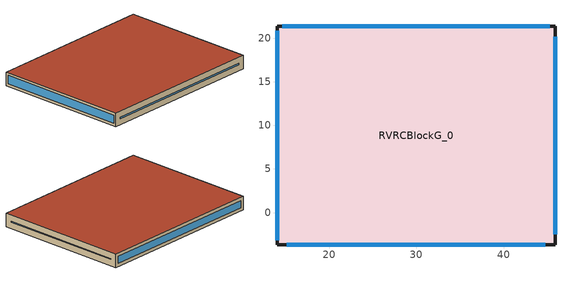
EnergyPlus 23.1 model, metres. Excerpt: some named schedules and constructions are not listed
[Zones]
RVRCBlockG_0
 floor outside (90.1-2019 Residential CZ 0 Exterior Floor (Mass)): 14.03,-3.66 14.03,21.34 45.9,21.34 45.9,-3.66 z7.8
 wall outside (90.1-2019 Residential CZ 1 Exterior Wall (Mass)): 14.03,-3.66 45.9,-3.66 45.9,21.34 14.03,21.34 14.03,-3.66 z7.8:10.3
 window (SinglePaneClr): 15.14,-3.66 44.78,-3.66 z8.92:9.18; 45.9,-2.48 45.9,20.16 z8.98:9.12; 45.3,21.34 14.63,21.34 z8.4:9.7; 14.03,20.87 14.03,-3.19 z8.27:9.83
 roof outside (90.1-2019 Residential CZ 1 Exterior Roof (Mass)): 14.03,-3.66 45.9,-3.66 45.9,21.34 14.03,21.34 z10.3
[EnergyManagementSystem:Sensor] Output:Variable Index Key=Environment
Name | Output:Variable
OutdoorTemp | Site Outdoor Air Drybulb Temperature
OutdoorRelHumid | Site Outdoor Air Relative Humidity
[ZoneHVAC:IdealLoadsAirSystem]
RVRCBlockG_0 Ideal Loads Air: Maximum Heating Supply Air Temperature {C}=35; Minimum Cooling Supply Air Temperature {C}=12; Maximum Heating Supply Air Humidity Ratio {kgWater/kgDryAir}=0.01; Minimum Cooling Supply Air Humidity Ratio {kgWater/kgDryAir}=0.008; Heating Limit=LimitFlowRateAndCapacity; MaximumHeatingAirFlowRate [m3/s]=Autosize; MaximumSensibleHeatingCapacity [W]=Autosize; Cooling Limit=LimitFlowRateAndCapacity; MaximumCoolingAirFlowRate [m3/s]=Autosize; MaximumTotalCoolingCapacity [W]=Autosize; HeatingAvailabilitySchedule=Off; CoolingAvailabilitySchedule=CoolAvail_RVRCBlockG_0; Dehumidification Control Type=Humidistat; Humidification Control Type=Humidistat; Design Specification Outdoor Air Object=RVRCBlockG_0MinFreshAir; Demand Controlled Ventilation Type=OccupancySchedule; Outdoor Air Economizer Type=NoEconomizer; Heat Recovery Type=None; SensibleHeatRecoveryEffectiveness=0.7; LatentHeatRecoveryEffectiveness=0.65
[Schedule:Constant]
Off: Value=0
[Schedule:Day:Hourly]
fe21ae2a-573a-4dea-8d4e-e40d009b6d21: Fraction, 1, 1, 1, 1, 1, 1, 1, 0.85, 0.39, 0.25, 0.25, 0.25, 0.25, 0.25, 0.25, 0.25, 0.3, 0.52, 0.87, 0.87, 0.87, 1, 1, 1
19f61bd9-0ec3-48e3-83f9-aeca46be8bf7: Fraction, 0.011316, 0.011316, 0.011316, 0.011316, 0.0339481, 0.0735542, 0.0792122, 0.0735542, 0.0339481, 0.0226321, 0.0226321, 0.0226321, 0.0226321, 0.0226321, 0.0226321, 0.0396061, 0.0792122, 0.11316, 0.152766, 0.181056, 0.181056, 0.124476, 0.0678962, 0.0282901
a5c0b2b1-e3e4-40e0-8530-c138ddb1abe4: Fraction, 0.45, 0.41, 0.39, 0.38, 0.38, 0.43, 0.54, 0.65, 0.66, 0.67, 0.69, 0.7, 0.69, 0.66, 0.65, 0.68, 0.8, 1, 1, 0.93, 0.89, 0.85, 0.71, 0.58
f180b141-7c6c-4707-9081-3a1d233b0f98: Temperature, 21.7, 21.7, 21.7, 21.7, 21.7, 21.7, 21.7, 21.7, 21.7, 21.7, 21.7, 21.7, 21.7, 21.7, 21.7, 21.7, 21.7, 21.7, 21.7, 21.7, 21.7, 21.7, 21.7, 21.7
4d6bd97a-794a-4f3c-a043-4d343950643d: Temperature, 24.4, 24.4, 24.4, 24.4, 24.4, 24.4, 24.4, 24.4, 24.4, 24.4, 24.4, 24.4, 24.4, 24.4, 24.4, 24.4, 24.4, 24.4, 24.4, 24.4, 24.4, 24.4, 24.4, 24.4
31e4a0b9-93cd-40d5-aa1f-a0663d63dd56: Fraction, 1, 1, 1, 1, 1, 1, 1, 1, 0, 0, 0, 0, 0, 1, 0, 0, 0, 0, 0, 0, 0, 0, 0, 0
229bf6ff-2af4-44fb-8e89-b148fb53fc66: Fraction, 1, 1, 1, 1, 1, 1, 1, 1, 0, 0, 0, 0, 0, 0, 0, 0, 0, 0, 0, 0, 0, 0, 0, 0
847aed4e-3177-4b85-9e35-34465ab6e30b: Fraction, 1, 1, 1, 1, 1, 1, 1, 1, 0, 0, 0, 1, 1, 1, 1, 1, 0, 0, 0, 0, 0, 0, 0, 1
ee5a6589-6eef-4bea-9345-98c5f1434d93: Fraction, 1, 1, 1, 1, 1, 1, 1, 1, 0, 0, 0, 0, 0, 0, 0, 0, 0, 0, 0, 0, 0, 0, 0, 1
3033ff6a-c5f9-4886-8a00-651cf36adb8c: Fraction, 1, 1, 1, 1, 1, 1, 1, 1, 0, 0, 0, 0, 1, 1, 1, 0, 0, 0, 0, 0, 0, 0, 0, 0
37d7c608-6314-4e92-8394-3550dbebbb53: Fraction, 1, 1, 1, 1, 1, 1, 1, 1, 0, 0, 0, 0, 0, 0, 0, 0, 0, 0, 0, 0, 0, 0, 1, 1
e3aa78cc-a4b1-455c-9a38-bcd39f576cdd: Fraction, 1, 1, 1, 1, 1, 1, 1, 0, 0, 0, 0, 0, 1, 1, 1, 1, 0, 0, 0, 0, 0, 0, 0, 1
84c390d9-784f-4db7-8019-107081c707b7: Fraction, 1, 1, 1, 1, 1, 1, 1, 1, 0, 0, 0, 0, 1, 1, 1, 1, 1, 0, 0, 0, 0, 0, 0, 0
2e4d1b75-f8c5-456a-a8ca-c99d841a6328: Fraction, 1, 1, 1, 1, 1, 1, 1, 1, 0, 0, 0, 0, 1, 1, 1, 1, 1, 0, 0, 0, 0, 0, 0, 1
9eb78781-adc2-4a4a-b234-ac143bcbf04e: Fraction, 1, 1, 1, 1, 1, 0, 0, 0, 0, 0, 1, 1, 1, 1, 0, 0, 0, 0, 0, 0, 0, 0, 1, 1
ff4a338e-0f59-47ef-b352-2ab4d71593aa: Fraction, 1, 1, 1, 1, 1, 0, 0, 0, 0, 0, 0, 0, 0, 0, 0, 1, 1, 1, 1, 1, 1, 1, 1, 1
f75f6e23-7ac7-40b8-9dd2-128e4a522ab3: Fraction, 1, 1, 1, 1, 1, 1, 1, 0, 0, 0, 0, 0, 0, 0, 0, 0, 0, 0, 0, 0, 0, 0, 1, 1
d0266273-f7c6-434e-82dc-43c9a9ed7059: Fraction, 1, 1, 1, 1, 1, 1, 1, 0, 0, 0, 0, 0, 0, 0, 0, 0, 0, 0, 0, 0, 0, 0, 0, 1
9570bcfc-cf69-4790-811d-3efa947f7b19: Fraction, 1, 1, 1, 1, 1, 1, 1, 1, 1, 1, 1, 0, 0, 0, 0, 0, 0, 0, 0, 0, 1, 1, 1, 1
a29e1ea6-7f56-4127-b520-616468f447e9: Fraction, 1, 1, 1, 1, 1, 1, 0, 0, 0, 0, 0, 0, 0, 0, 0, 0, 0, 0, 0, 0, 0, 1, 1, 1
33ccdf16-df9a-4379-9b67-c522561f98da: Fraction, 1, 1, 1, 1, 0, 0, 0, 0, 0, 0, 0, 0, 0, 0, 0, 0, 0, 0, 0, 0, 0, 1, 1, 1
98d4b944-b530-4fd0-861f-d2530ac0048f: Fraction, 1, 1, 1, 1, 1, 1, 1, 1, 1, 1, 1, 1, 1, 1, 0, 0, 0, 0, 0, 0, 1, 1, 1, 1
b07e32f6-c50f-454e-934f-5e37df4d30f6: Fraction, 1, 1, 1, 1, 1, 1, 0, 0, 0, 0, 0, 0, 0, 0, 0, 0, 0, 0, 0, 0, 0, 0, 1, 1
a2090fc4-a4ee-4e72-84ed-4f5dc25daf2a: Fraction, 0, 1, 1, 1, 1, 1, 1, 1, 0, 0, 0, 0, 0, 1, 0, 0, 0, 0, 1, 1, 1, 1, 1, 1
f6579840-24c0-4b2b-9ab7-d8b2deb4915b: Fraction, 1, 1, 1, 1, 1, 1, 0, 0, 0, 0, 0, 0, 1, 1, 0, 0, 1, 1, 1, 1, 1, 1, 1, 1
c9e620a8-a492-4286-883b-b4b430e40ee6: Fraction, 1, 1, 1, 1, 1, 1, 1, 1, 0, 0, 0, 0, 0, 0, 0, 0, 0, 0, 0, 0, 0, 1, 1, 1
e11783ee-df36-4d2e-ae8a-106f1ea8f6cb: Fraction, 1, 1, 1, 0, 0, 0, 0, 0, 0, 0, 0, 0, 0, 0, 0, 0, 0, 0, 0, 0, 0, 0, 0, 0
aa16ec37-5c8e-4f9c-85d7-29a1bff8de99: Fraction, 1, 1, 1, 1, 1, 1, 1, 1, 0, 0, 0, 0, 1, 1, 1, 1, 0, 0, 0, 0, 0, 0, 0, 0
d0a2a540-a465-4a2d-8e17-b05be35d378f: Fraction, 0, 0, 0, 0, 0, 0, 0, 0, 1, 1, 1, 1, 1, 1, 1, 1, 0, 0, 0, 0, 0, 0, 0, 0
7dc03a4b-2ad4-4f24-b8be-a74501384296: Fraction, 0, 0, 0, 1, 1, 1, 1, 1, 0, 0, 0, 0, 0, 0, 0, 0, 0, 0, 0, 0, 0, 0, 0, 0
701f8153-b45b-44bc-b579-df20b60b3590: Fraction, 0, 0, 0, 1, 1, 1, 1, 1, 0, 0, 0, 0, 0, 1, 1, 1, 0, 0, 0, 0, 0, 0, 0, 0
3c3d79c0-83af-42d2-a291-b7a369666324: Fraction, 0, 1, 1, 1, 1, 1, 1, 1, 0, 0, 0, 0, 0, 1, 1, 0, 0, 0, 0, 0, 0, 0, 0, 0
34351f85-6d44-4f41-8e76-2494e8b73486: Fraction, 0, 0, 0, 0, 1, 1, 1, 1, 0, 0, 0, 0, 0, 0, 0, 0, 0, 0, 0, 0, 0, 0, 0, 0
c3ef8228-111b-4505-88af-bc03c738e330: Fraction, 1, 1, 1, 1, 1, 1, 1, 1, 1, 0, 1, 1, 1, 1, 1, 1, 1, 0, 0, 1, 1, 1, 1, 1
9124d5c8-e1b9-4de1-b1a9-c63c38a48dbb: Fraction, 1, 1, 1, 1, 1, 1, 1, 1, 0, 0, 0, 1, 1, 1, 1, 1, 0, 1, 1, 1, 1, 1, 1, 1
f5be50d7-256c-4dd5-b1e3-deb3204ddab5: Fraction, 0, 1, 1, 1, 1, 1, 1, 1, 0, 0, 0, 0, 1, 1, 1, 0, 0, 0, 0, 0, 0, 0, 0, 0
abf21430-4133-4c09-b7a3-530bfb5c47c5: Fraction, 0, 0, 0, 0, 0, 0, 0, 0, 0, 0, 0, 0, 1, 0, 0, 0, 0, 0, 0, 0, 0, 0, 0, 0
980aac56-b346-4fe4-85f7-4d861d254ccd: Fraction, 0, 1, 1, 1, 1, 1, 1, 1, 0, 0, 0, 0, 0, 0, 0, 0, 0, 0, 0, 0, 0, 0, 0, 0
d1e994c7-7e00-4e03-9967-709ddfd0b437: Fraction, 0, 1, 0, 0, 1, 0, 0, 0, 0, 0, 0, 1, 1, 1, 1, 1, 1, 0, 0, 0, 0, 0, 0, 0
7315377c-27f7-46f5-a6e0-f6cd4a73a1f7: Fraction, 0, 0, 0, 0, 0, 0, 0, 0, 0, 0, 0, 0, 1, 0, 1, 0, 0, 0, 0, 0, 0, 0, 0, 0
cfb63e1c-de5c-4311-a05c-b054209013b9: Fraction, 0, 0, 0, 0, 0, 0, 0, 0, 0, 0, 0, 1, 0, 0, 1, 1, 0, 0, 0, 0, 0, 0, 0, 1
21f9b8b0-8803-4524-964f-0047ee5d0304: Fraction, 0, 0, 0, 1, 1, 1, 1, 1, 0, 0, 0, 1, 1, 1, 1, 0, 0, 0, 0, 0, 0, 1, 1, 0
7a3c7689-d0f9-4f5c-9b0a-3ab2d2de8497: Fraction, 0, 1, 1, 1, 1, 1, 1, 1, 0, 0, 0, 1, 1, 1, 1, 1, 0, 0, 1, 0, 0, 1, 1, 1
bac80daa-2036-4e02-9db5-74ebeca28496: Fraction, 1, 1, 1, 1, 1, 1, 1, 1, 0, 0, 0, 1, 1, 1, 1, 0, 0, 0, 0, 1, 0, 0, 1, 1
e3fa35d2-e7e1-451d-bcf9-ab54ee927951: Fraction, 1, 1, 1, 1, 1, 1, 1, 1, 1, 1, 0, 0, 0, 0, 0, 0, 0, 0, 0, 1, 1, 1, 1, 1
d726e712-da73-4f72-a874-3ba6e8ca6f22: Fraction, 1, 1, 1, 1, 1, 1, 1, 1, 0, 0, 0, 1, 1, 1, 1, 1, 1, 0, 1, 1, 1, 1, 1, 1
e720af55-d15c-4025-8aa5-a880ac805633: Fraction, 1, 1, 0, 0, 1, 1, 0, 0, 0, 0, 0, 1, 0, 0, 1, 1, 0, 0, 0, 0, 0, 0, 0, 0
5989bd33-a8a3-4bcc-89ac-f70f27e1fca4: Fraction, 0, 1, 1, 0, 1, 1, 0, 0, 0, 0, 0, 1, 1, 1, 1, 1, 1, 0, 0, 0, 0, 0, 0, 0
9c5c5848-1eaf-4b0d-b8f0-137d39e202b8: Fraction, 0, 0, 0, 0, 1, 1, 1, 1, 0, 0, 0, 1, 1, 1, 1, 1, 0, 0, 0, 0, 0, 0, 0, 0
8582ed61-201a-44df-aaea-18a9a0540294: Fraction, 1, 1, 1, 1, 1, 1, 1, 1, 0, 0, 0, 1, 1, 1, 1, 1, 0, 0, 0, 0, 0, 0, 0, 0
fdefdd47-af4b-409d-9fcb-51a682097240: Fraction, 0, 0, 1, 1, 1, 1, 1, 0, 0, 0, 0, 1, 1, 1, 1, 1, 1, 0, 0, 0, 0, 0, 0, 0
973a0785-4b5d-463c-a5d5-3cf673451e8b: Fraction, 0, 0, 0, 0, 0, 0, 0, 0, 0, 0, 0, 0, 0, 1, 0, 0, 0, 0, 0, 0, 0, 0, 0, 0
8e1dc575-6f67-4dc5-98d6-c042e061b52c: Fraction, 0, 0, 0, 0, 0, 0, 0, 0, 0, 0, 0, 1, 1, 1, 0, 0, 0, 0, 0, 0, 0, 0, 0, 0
47284780-dc51-4298-a220-273a1f9893d7: Fraction, 0, 0, 0, 0, 0, 0, 0, 0, 0, 0, 0, 0, 1, 1, 1, 1, 0, 0, 0, 0, 0, 0, 0, 0
83d9d9a6-b9cc-49c3-9a19-53a57d05a925: Fraction, 0, 0, 0, 1, 1, 1, 1, 1, 0, 0, 0, 1, 1, 1, 1, 1, 0, 0, 0, 0, 0, 0, 0, 0
efd921f5-a109-4ae8-a265-51d9021c7f7f: Fraction, 1, 1, 1, 0, 1, 1, 1, 1, 0, 0, 0, 1, 1, 1, 1, 1, 1, 0, 0, 0, 0, 0, 0, 1
177c5fd4-56dc-4ed4-9956-754c1b42801f: Fraction, 1, 1, 1, 1, 1, 1, 1, 1, 0, 0, 0, 1, 1, 1, 1, 1, 1, 0, 0, 0, 0, 0, 0, 1
8fbdb99a-edbf-4341-a722-0f1eb477b107: Fraction, 1, 1, 1, 1, 0, 0, 0, 1, 0, 0, 1, 1, 1, 1, 1, 1, 1, 0, 0, 0, 0, 0, 0, 0
03d6981c-018d-4e45-b260-0c4bbd199986: Fraction, 1, 1, 1, 1, 0, 0, 0, 0, 0, 0, 0, 1, 1, 1, 1, 1, 1, 0, 0, 0, 0, 0, 0, 0
9815a3fe-422a-445b-b8fb-d3b22a28d934: Fraction, 0, 0, 0, 0, 0, 0, 0, 0, 0, 0, 0, 1, 1, 1, 1, 1, 0, 0, 0, 0, 0, 1, 1, 1
c32c903b-5d46-41e1-a026-aca8bea669c1: Fraction, 1, 1, 1, 1, 1, 1, 1, 1, 1, 1, 0, 0, 0, 0, 1, 1, 0, 0, 0, 1, 1, 0, 1, 0
f650beb6-38b0-4327-b497-7aa04a3a239b: Fraction, 0, 1, 1, 1, 1, 1, 1, 1, 1, 1, 1, 1, 0, 1, 0, 1, 1, 1, 1, 1, 1, 1, 1, 1
b7d5f83c-6cae-4599-a932-f29a51d97402: Fraction, 1, 1, 1, 1, 1, 1, 1, 1, 0, 0, 0, 1, 0, 1, 1, 0, 0, 0, 0, 1, 0, 1, 1, 1
9994f216-e378-4f45-9324-9af418134a43: Fraction, 1, 1, 1, 1, 1, 1, 1, 1, 0, 0, 0, 1, 1, 1, 1, 1, 1, 1, 0, 0, 0, 0, 0, 0
d6122583-8ac2-4110-b13b-e924daa0061d: Fraction, 1, 0, 1, 1, 1, 0, 1, 1, 0, 0, 0, 1, 1, 1, 1, 1, 1, 0, 0, 0, 0, 0, 0, 0
39a852e7-cf7c-40ab-b9f6-14a939796cf6: Fraction, 0, 0, 0, 0, 0, 1, 1, 0, 0, 0, 0, 0, 1, 1, 1, 1, 0, 0, 0, 0, 1, 1, 1, 0
8521ec72-de2f-47ed-a389-a59e8fca0d41: Fraction, 0, 1, 0, 1, 1, 1, 1, 1, 0, 0, 0, 1, 1, 1, 1, 1, 1, 0, 0, 0, 0, 0, 0, 0
e62ae586-ece7-4260-80f1-83d6f8dc76ae: Fraction, 0, 1, 1, 1, 1, 1, 0, 1, 0, 0, 0, 1, 1, 1, 1, 1, 1, 1, 0, 0, 0, 0, 0, 0
0434273e-ed17-4278-9fca-6c531c131ddf: Fraction, 0, 0, 0, 1, 1, 1, 1, 1, 0, 0, 0, 1, 1, 1, 1, 1, 1, 1, 0, 0, 0, 0, 0, 0
04bc9174-a539-4672-b256-0996458d8b7f: Fraction, 0, 0, 0, 0, 1, 1, 1, 1, 0, 0, 0, 1, 1, 1, 1, 1, 1, 1, 0, 0, 0, 0, 0, 0
c6e63747-28d3-4c65-86b1-a6b0689d1931: Fraction, 0, 0, 1, 1, 1, 1, 1, 1, 0, 0, 0, 1, 1, 1, 1, 1, 0, 1, 1, 1, 0, 1, 1, 1
c7fd75d9-5d5b-45a9-b783-a3a5c4e1f0d9: Fraction, 0, 0, 0, 0, 1, 1, 1, 1, 0, 0, 1, 1, 1, 1, 1, 1, 1, 0, 0, 0, 0, 0, 0, 0
2b1a04e8-9e22-4213-a713-732a85516cda: Fraction, 0, 0, 0, 0, 0, 1, 0, 0, 0, 1, 1, 1, 1, 1, 1, 1, 1, 1, 0, 0, 0, 0, 0, 0
2fae981b-6ba5-47ec-8c65-6b98d2636c18: Fraction, 0, 0, 0, 1, 1, 1, 1, 0, 0, 0, 0, 1, 1, 1, 1, 1, 1, 1, 0, 0, 0, 0, 0, 0
d0188305-9c7b-4487-b468-ab429c6a839e: Fraction, 1, 1, 1, 0, 1, 0, 1, 1, 0, 0, 0, 0, 1, 1, 1, 1, 1, 0, 0, 0, 0, 0, 0, 0
659d7d83-ff7c-4111-80ee-918bc1102ece: Fraction, 0, 0, 1, 1, 1, 1, 1, 1, 0, 1, 1, 1, 1, 1, 0, 1, 0, 0, 0, 1, 0, 0, 1, 1
617f34d5-a679-4b5b-a792-58cb905d2ddc: Fraction, 1, 1, 1, 1, 1, 1, 0, 1, 0, 1, 1, 1, 1, 1, 1, 1, 1, 1, 0, 0, 0, 0, 0, 0
4316bc1f-5fc5-4f76-acd9-edf987f118e3: Fraction, 0, 1, 1, 1, 1, 1, 0, 1, 0, 0, 0, 1, 1, 1, 0, 0, 0, 0, 0, 0, 0, 0, 0, 1
e127b2c6-dfec-487e-8b33-deea8e3d1468: Fraction, 1, 1, 1, 1, 1, 1, 1, 1, 0, 1, 1, 1, 1, 1, 1, 0, 1, 0, 0, 1, 1, 1, 1, 1
e7df030f-8024-4b2a-8281-7e797fc81727: Fraction, 1, 1, 1, 1, 1, 1, 1, 0, 0, 0, 0, 0, 1, 1, 1, 1, 0, 0, 0, 0, 0, 0, 1, 0
42548147-476d-4c9f-af87-e9f4e7a7e2e0: Fraction, 0, 0, 1, 1, 1, 1, 1, 1, 0, 1, 1, 1, 1, 1, 1, 1, 1, 1, 1, 0, 0, 0, 0, 0
f337853e-94f3-4dbb-bd80-5d63a9867626: Fraction, 1, 1, 1, 1, 1, 1, 1, 1, 0, 0, 1, 1, 1, 0, 0, 0, 0, 0, 0, 1, 0, 1, 1, 1
f22071d8-fbbe-4b97-b0c0-561fa5605477: Fraction, 1, 1, 1, 1, 1, 1, 1, 1, 0, 0, 0, 1, 1, 1, 1, 1, 0, 0, 0, 0, 0, 1, 1, 1
a9561fcb-466e-4a95-bd26-9e83b8694cc7: Fraction, 1, 1, 1, 1, 1, 1, 1, 1, 0, 1, 1, 0, 1, 1, 1, 0, 0, 0, 0, 1, 1, 1, 1, 1
113cee40-89ae-4f44-b194-ed45ced9e0ca: Fraction, 1, 1, 1, 1, 1, 1, 1, 1, 0, 0, 1, 1, 1, 1, 1, 1, 1, 1, 0, 0, 0, 0, 0, 0
bd7bbc00-e830-44fb-a61f-4426840d6caa: Fraction, 0, 1, 1, 0, 1, 1, 1, 1, 0, 1, 1, 1, 1, 1, 1, 1, 0, 1, 1, 1, 1, 1, 1, 1
f0c0c5c9-c174-45d2-a635-73e3419ebd3f: Fraction, 1, 1, 0, 1, 1, 1, 1, 1, 0, 0, 1, 1, 1, 0, 0, 0, 1, 1, 0, 1, 1, 1, 1, 1
be3bb7d3-e873-4055-b193-237b07838963: Fraction, 1, 1, 1, 1, 1, 1, 1, 1, 0, 0, 1, 1, 1, 1, 1, 0, 1, 1, 1, 1, 1, 1, 1, 1
1fe65128-483e-4232-9e91-8f7faad2d9c3: Fraction, 1, 1, 1, 1, 1, 1, 1, 1, 1, 0, 1, 1, 1, 1, 1, 0, 1, 0, 0, 1, 1, 1, 1, 1
0455f35c-8e39-42ba-82ae-cfd8bba753b5: Fraction, 1, 1, 1, 1, 1, 1, 1, 1, 1, 1, 1, 1, 1, 1, 0, 0, 0, 0, 0, 0, 0, 1, 1, 1
715ce80f-7248-4b90-afc9-52a9afb859d6: Fraction, 1, 1, 1, 1, 0, 0, 0, 0, 0, 0, 1, 1, 1, 1, 1, 1, 1, 0, 0, 0, 0, 0, 0, 0
0de1b850-04ad-467d-a524-de70b42556f7: Fraction, 0, 1, 1, 1, 1, 1, 1, 1, 0, 0, 0, 1, 1, 1, 1, 1, 1, 1, 0, 0, 0, 0, 0, 0
af48c449-5eb8-4027-a257-8d774d83d67d: Fraction, 0, 1, 0, 0, 1, 0, 1, 0, 0, 0, 1, 1, 1, 1, 1, 1, 1, 0, 0, 0, 0, 0, 0, 0
4ff9eacf-efec-4b2e-9771-2dd1483044e5: Fraction, 0, 1, 1, 1, 1, 1, 1, 1, 0, 1, 1, 1, 1, 1, 1, 1, 1, 1, 0, 0, 0, 0, 0, 0
e6023dd9-f562-4cad-ad5e-f9e0643ddd4b: Fraction, 0, 0, 0, 0, 1, 0, 0, 0, 0, 1, 1, 1, 1, 1, 1, 1, 1, 1, 1, 0, 0, 0, 0, 0
a55ed9b0-fcc4-4fa8-a820-54720cefc92e: Fraction, 0, 0, 0, 0, 1, 1, 0, 1, 0, 0, 1, 1, 0, 1, 1, 1, 1, 1, 1, 1, 1, 1, 1, 1
4ae259f9-2726-4a81-865e-3ab0bd7d59c1: Fraction, 1, 1, 1, 1, 1, 1, 1, 1, 0, 0, 0, 1, 1, 1, 1, 1, 1, 0, 0, 0, 0, 0, 0, 0
0ffea995-803b-4b2d-a457-90fe6c65827a: Fraction, 0, 1, 1, 1, 1, 1, 1, 1, 0, 0, 1, 1, 1, 0, 0, 0, 0, 0, 0, 0, 0, 0, 0, 1
254cacd7-cf00-4311-b67b-4b3774e5d47e: Fraction, 1, 1, 1, 1, 1, 1, 1, 1, 0, 0, 1, 1, 1, 1, 1, 1, 1, 0, 1, 0, 0, 0, 0, 0
4c67dac0-4cec-41fd-8e70-a2c654d15d65: Fraction, 0, 0, 0, 0, 1, 1, 0, 0, 0, 0, 1, 1, 0, 0, 0, 1, 1, 0, 0, 1, 1, 1, 1, 1
a88be102-b189-404d-9e60-c39b5efe6245: Fraction, 1, 1, 1, 1, 1, 1, 1, 1, 0, 0, 0, 1, 1, 1, 1, 0, 0, 1, 1, 1, 1, 1, 1, 1
cd7ee05d-106a-42cb-b5c5-d27b7ea3dd29: Fraction, 1, 1, 1, 1, 1, 1, 1, 1, 0, 0, 0, 1, 1, 1, 1, 0, 1, 1, 0, 0, 0, 0, 0, 0
6ca02229-0238-44f7-8650-bb469e116448: Fraction, 0, 0, 0, 0, 1, 0, 0, 0, 0, 1, 0, 1, 1, 1, 0, 1, 1, 1, 1, 1, 1, 1, 1, 1
59b6af22-97cf-4746-900f-4d1d925a32d3: Fraction, 1, 1, 1, 1, 1, 1, 1, 1, 1, 0, 0, 1, 1, 1, 1, 1, 0, 0, 0, 0, 0, 0, 0, 0
d6ce9b7b-e0e2-4e36-93de-b2e9f2024db0: Fraction, 1, 1, 1, 1, 1, 1, 1, 1, 0, 1, 1, 1, 1, 1, 1, 0, 0, 0, 0, 0, 0, 0, 0, 0
b27493fd-e537-457e-92e3-9a659179eecb: Fraction, 1, 1, 1, 0, 1, 1, 0, 1, 0, 0, 0, 1, 1, 1, 0, 0, 0, 0, 0, 0, 0, 0, 0, 0
c2d2c4ec-654c-42cb-acf2-efe485a79b62: Fraction, 0, 0, 0, 0, 0, 0, 0, 0, 1, 1, 1, 1, 1, 1, 1, 1, 1, 1, 1, 0, 0, 0, 0, 0
c303951d-03bc-447f-8914-75fcc7d24066: Fraction, 0, 0, 0, 0, 1, 0, 1, 1, 1, 1, 1, 1, 1, 1, 1, 1, 1, 1, 0, 0, 0, 0, 0, 0
9e87a99b-3712-4290-a825-77191f1461c9: Fraction, 0, 0, 0, 0, 0, 1, 1, 1, 1, 1, 1, 1, 1, 1, 1, 1, 1, 1, 1, 0, 0, 0, 0, 0
e796e1a4-6996-413b-ad73-1844002cc547: Fraction, 0, 0, 0, 0, 1, 0, 1, 0, 0, 1, 1, 1, 1, 1, 1, 1, 1, 1, 1, 0, 0, 0, 0, 0
4eee65e8-ee6e-4144-b4b0-e1a323bda498: Fraction, 0, 0, 0, 0, 1, 1, 1, 1, 0, 1, 1, 1, 1, 1, 1, 1, 1, 1, 1, 0, 0, 0, 0, 0
9eec46c0-d1c6-4f16-ad66-9edae3d19ef6: Fraction, 0, 0, 0, 0, 0, 0, 0, 0, 1, 1, 1, 1, 1, 1, 0, 0, 0, 0, 0, 1, 0, 0, 0, 0
be1a8629-cca3-4cf2-920d-484de3bdab33: Fraction, 0, 1, 0, 0, 1, 0, 1, 1, 0, 1, 1, 1, 1, 0, 1, 0, 0, 0, 0, 0, 0, 0, 0, 1
ff5d6dfd-b005-4f5c-bd88-2b5041a359b6: Fraction, 1, 0, 1, 1, 1, 1, 1, 0, 0, 1, 1, 1, 0, 0, 1, 1, 1, 0, 0, 0, 0, 0, 0, 0
59aa21ac-1e46-44f7-820b-7ba29c09a49c: Fraction, 1, 1, 0, 1, 1, 1, 1, 1, 0, 1, 1, 1, 1, 1, 1, 0, 0, 0, 0, 0, 0, 0, 0, 0
174c29fb-6c20-430e-88a0-cd0e1c1a8da6: Fraction, 0, 1, 1, 1, 1, 1, 1, 1, 0, 1, 1, 1, 0, 1, 1, 1, 0, 1, 0, 1, 1, 0, 1, 0
3eb98c89-ece1-428a-8e7b-040fa74b4712: Fraction, 1, 1, 1, 1, 1, 1, 1, 1, 0, 0, 0, 0, 1, 0, 0, 0, 0, 0, 0, 0, 0, 0, 1, 0
12b5693c-049b-4e94-927a-f7e0a2097074: Fraction, 1, 1, 0, 1, 1, 1, 1, 1, 0, 1, 1, 1, 1, 1, 1, 1, 1, 1, 0, 0, 0, 0, 0, 0
a21be2b1-f312-436d-9581-7cce5fd8d3f3: Fraction, 0, 0, 0, 0, 0, 0, 0, 0, 0, 1, 1, 0, 0, 1, 1, 0, 0, 0, 0, 0, 0, 1, 1, 1
13e6d158-0135-4f2b-b513-de4d43de3e29: Fraction, 1, 1, 1, 1, 1, 1, 0, 0, 0, 0, 1, 1, 1, 1, 1, 1, 1, 1, 0, 0, 0, 0, 0, 0
beb8731f-c9b0-496d-afa5-c1c8993e3b99: Fraction, 0, 0, 0, 0, 0, 0, 0, 0, 0, 0, 1, 1, 1, 1, 1, 1, 1, 1, 0, 0, 0, 0, 0, 0
c9050a87-054c-44bf-8755-8695d9401648: Fraction, 0, 0, 0, 1, 1, 1, 0, 0, 0, 0, 0, 0, 1, 1, 0, 0, 1, 1, 0, 0, 0, 1, 1, 1
e693eaf3-fa1e-4eda-a475-8a6749349a5a: Fraction, 1, 1, 1, 1, 1, 1, 1, 1, 0, 1, 1, 1, 0, 0, 0, 0, 0, 0, 0, 0, 0, 0, 0, 1
306f1c6a-c738-486c-852e-2b05be642158: Fraction, 1, 1, 1, 1, 1, 1, 1, 1, 1, 0, 0, 0, 1, 1, 1, 1, 0, 0, 0, 0, 0, 0, 1, 1
286bec6a-8bc4-4d04-96c1-7ad4742296d0: Fraction, 1, 1, 1, 1, 1, 1, 1, 1, 0, 0, 1, 1, 1, 1, 1, 1, 1, 0, 0, 0, 0, 0, 0, 0
5e50e775-fab3-4524-a8ad-af8aac20534e: Fraction, 1, 1, 1, 1, 1, 1, 1, 1, 0, 0, 1, 1, 1, 1, 0, 0, 1, 1, 1, 1, 1, 1, 1, 1
158084c8-95c7-47d0-a5b9-3a1f476b2bdf: Fraction, 1, 1, 1, 1, 1, 1, 1, 1, 0, 0, 1, 1, 1, 1, 0, 0, 0, 1, 1, 1, 1, 1, 1, 1
4c19daeb-cfd7-45f3-8643-eb8f5d7e9a7b: Fraction, 0, 0, 0, 0, 1, 1, 1, 1, 0, 0, 0, 0, 0, 0, 0, 0, 0, 0, 0, 0, 0, 0, 1, 1
de68a733-8098-404a-88ae-1da06ceee187: Fraction, 1, 1, 1, 1, 1, 1, 1, 1, 1, 1, 1, 1, 1, 1, 1, 1, 1, 1, 1, 0, 0, 0, 0, 0
5bebadb4-67ce-4c06-a982-59297ab52100: Fraction, 0, 0, 0, 0, 0, 0, 0, 0, 0, 0, 1, 1, 1, 1, 1, 0, 0, 0, 0, 0, 0, 1, 1, 1
904f74ea-0500-4ceb-ac43-b8e2e38194e3: Fraction, 1, 1, 1, 1, 1, 1, 1, 1, 1, 0, 0, 0, 1, 1, 1, 1, 1, 0, 0, 0, 0, 0, 0, 0
018d686d-8bfc-42d0-96d5-b980d706e626: Fraction, 0, 1, 0, 0, 0, 1, 1, 1, 0, 0, 1, 1, 1, 0, 0, 0, 0, 0, 0, 0, 0, 0, 0, 0
b113c2ed-29c7-407a-bb27-a9f7fa8d005a: Fraction, 1, 1, 1, 1, 1, 1, 1, 1, 1, 0, 0, 0, 0, 0, 0, 0, 1, 1, 0, 0, 0, 0, 0, 0
7ee1d7c5-fbd9-46b7-8252-379f33d2612e: Fraction, 0, 0, 0, 1, 1, 0, 0, 0, 0, 1, 1, 1, 0, 0, 0, 0, 0, 0, 0, 0, 0, 0, 0, 0
532da28b-4b90-4980-9769-0cd62ea335c3: Fraction, 0, 0, 0, 0, 0, 0, 0, 0, 0, 1, 1, 1, 0, 0, 0, 0, 0, 0, 0, 0, 1, 1, 1, 1
175cd8a8-95d4-4879-bcb6-02db76d8cab6: Fraction, 1, 1, 1, 1, 1, 1, 1, 1, 0, 0, 1, 1, 1, 1, 1, 1, 1, 1, 1, 0, 0, 0, 0, 0
598d1214-2ac9-4108-afdb-ef12b9093895: Fraction, 0, 1, 1, 1, 1, 1, 0, 0, 0, 1, 1, 1, 1, 1, 1, 1, 1, 0, 0, 0, 0, 0, 0, 0
a54c999b-cc73-4d90-8fbd-a4ba4827bd78: Fraction, 0, 1, 1, 1, 1, 1, 1, 1, 1, 0, 0, 1, 1, 1, 1, 1, 0, 0, 0, 0, 0, 0, 0, 0
59f3ab5d-4432-4c83-8766-509a96f0f03d: Fraction, 0, 0, 0, 0, 0, 0, 0, 0, 0, 0, 0, 0, 1, 1, 1, 1, 0, 0, 0, 0, 0, 0, 0, 1
22a59533-5128-4998-a2d3-d265b73bbc28: Fraction, 0, 0, 0, 0, 0, 0, 0, 0, 0, 0, 0, 0, 1, 1, 1, 1, 1, 1, 0, 0, 0, 0, 0, 0
546efb3c-9d82-4ef8-8cb5-a45dc2738887: Fraction, 0, 0, 1, 1, 1, 1, 1, 1, 0, 0, 0, 0, 0, 0, 0, 0, 0, 0, 0, 0, 0, 0, 0, 0
c3f9967f-ca48-4ebf-a81c-5139b3ad0d3a: Fraction, 0, 0, 0, 0, 0, 0, 0, 0, 0, 0, 0, 0, 0, 0, 0, 0, 0, 0, 0, 0, 0, 0, 1, 1
732decb2-1478-458b-aa2b-fae81ec8dea1: Fraction, 0, 0, 0, 1, 1, 1, 1, 1, 1, 0, 0, 0, 0, 0, 0, 0, 1, 0, 0, 0, 0, 0, 0, 0
0e7868f9-118a-40b4-ae96-c376b4c6ec36: Fraction, 0, 0, 0, 1, 1, 1, 1, 1, 0, 0, 1, 1, 1, 1, 1, 1, 1, 0, 0, 0, 0, 0, 0, 0
94d588fb-cbc1-4a30-8929-8f768e6797c9: Fraction, 0, 1, 1, 1, 1, 1, 1, 0, 0, 0, 1, 1, 1, 1, 1, 1, 1, 1, 0, 0, 0, 0, 0, 0
0af2f525-71fa-40fa-93ac-69c86715be82: Fraction, 0, 0, 0, 0, 0, 0, 0, 0, 0, 1, 1, 1, 1, 1, 1, 1, 0, 0, 0, 0, 0, 0, 0, 0
95928363-1f7d-4ab6-ac00-6dcd5167152c: Fraction, 0, 1, 1, 1, 1, 1, 1, 1, 1, 1, 1, 0, 1, 1, 1, 1, 1, 1, 0, 0, 0, 0, 0, 0
c5b7b37f-666b-4ffc-8412-c2008bc3b868: Fraction, 0, 1, 0, 1, 0, 0, 0, 1, 0, 0, 1, 1, 1, 1, 1, 1, 1, 1, 1, 0, 1, 1, 0, 0
aed14c1f-173b-4ce7-af43-946880bc7b6d: Fraction, 0, 0, 0, 0, 0, 0, 0, 0, 0, 0, 1, 1, 1, 1, 1, 1, 1, 1, 1, 1, 0, 0, 0, 0
91a7bd07-94b9-416f-8974-4d09a31aa41e: Fraction, 0, 0, 0, 0, 0, 0, 0, 0, 1, 1, 1, 1, 1, 1, 1, 1, 1, 0, 0, 0, 0, 0, 0, 0
f560a72c-b8d4-4fa8-8c06-e5ac9738c6d6: Fraction, 0, 0, 0, 0, 0, 0, 0, 0, 0, 0, 1, 0, 0, 1, 1, 1, 1, 1, 1, 0, 0, 0, 0, 0
8ffa06f7-60ff-469f-8fc7-9c624eb0d8e8: Fraction, 0, 0, 0, 1, 1, 0, 0, 0, 0, 1, 1, 1, 1, 0, 0, 0, 0, 0, 0, 0, 0, 0, 1, 0
4a1b407e-804f-4112-8bbf-4d0503bb9f27: Fraction, 0, 1, 1, 1, 1, 0, 1, 1, 0, 0, 0, 0, 1, 1, 1, 1, 1, 1, 1, 0, 0, 0, 0, 0
0aff4b4f-9eb5-4924-8949-7581196e6df9: Fraction, 0, 1, 0, 0, 1, 0, 1, 0, 0, 1, 1, 1, 1, 1, 1, 1, 1, 1, 1, 1, 0, 0, 0, 0
5de44590-5295-4039-a6ac-856e6b91d902: Fraction, 0, 0, 0, 0, 0, 0, 0, 0, 0, 1, 1, 1, 1, 1, 1, 1, 1, 1, 1, 1, 1, 0, 0, 0
70e38301-fade-4db3-88ec-aad18012db56: Fraction, 0, 0, 0, 0, 0, 0, 0, 0, 1, 1, 1, 1, 1, 1, 1, 1, 1, 1, 1, 1, 1, 0, 0, 0
b3ee1392-10da-4902-bb52-c96c5b621be0: Fraction, 0, 0, 0, 0, 0, 0, 0, 1, 0, 1, 0, 0, 1, 1, 1, 0, 0, 1, 0, 0, 0, 0, 0, 0
41c815ea-9b5e-42bf-a7a7-82d2002bdf8b: Fraction, 0, 0, 0, 1, 1, 1, 1, 0, 0, 0, 0, 1, 1, 1, 1, 1, 1, 0, 0, 0, 0, 0, 0, 0
fffaaf66-fdb6-412b-8616-fc018a51b79f: Fraction, 0, 1, 0, 0, 0, 0, 0, 0, 0, 1, 1, 1, 1, 1, 1, 1, 1, 1, 1, 0, 1, 0, 0, 0
2e593c8e-7799-4b6a-b7ce-a58c5bfb25c7: Fraction, 0, 0, 0, 0, 0, 0, 0, 0, 0, 0, 0, 1, 1, 1, 1, 1, 1, 0, 1, 1, 1, 1, 1, 0
34d32537-86fd-417f-a0f4-903486ed34fd: Fraction, 0, 1, 1, 0, 1, 0, 0, 1, 0, 0, 0, 1, 1, 1, 0, 0, 1, 0, 0, 1, 1, 1, 1, 0
8817caf7-3b1c-4f68-8447-26959a315fb0: Fraction, 1, 1, 1, 1, 1, 1, 1, 1, 0, 0, 0, 1, 1, 1, 1, 1, 1, 1, 0, 0, 0, 0, 1, 1
e7103cf6-8021-48cf-bf69-a7d4d6557e8e: Fraction, 0, 1, 0, 0, 1, 1, 1, 1, 0, 0, 1, 1, 1, 0, 0, 0, 0, 1, 0, 1, 1, 0, 1, 1
c4cd0916-6486-4d25-934a-51eda6465a27: Fraction, 1, 1, 1, 1, 0, 0, 0, 0, 0, 0, 0, 1, 1, 0, 1, 1, 1, 1, 1, 0, 0, 0, 0, 0
0f9b2f35-27c7-4098-860a-0e65b3e66343: Fraction, 0, 0, 0, 0, 1, 1, 1, 1, 1, 0, 1, 1, 1, 0, 1, 1, 1, 0, 0, 0, 0, 0, 0, 0
c4405b90-8efb-4c48-a76b-d06ec130ae92: Fraction, 0, 1, 1, 1, 1, 1, 1, 1, 0, 0, 0, 1, 1, 1, 1, 1, 0, 0, 0, 0, 0, 0, 0, 0
7f425e2c-cee2-4079-b694-a63cad02d541: Fraction, 0, 0, 0, 0, 0, 0, 0, 0, 0, 0, 0, 1, 1, 0, 1, 1, 1, 1, 0, 0, 0, 0, 0, 0
8034b9e6-872a-4803-a19c-77a352536e54: Fraction, 0, 0, 0, 0, 0, 0, 0, 0, 0, 1, 0, 1, 1, 1, 1, 1, 1, 1, 0, 0, 0, 0, 0, 0
80193919-deeb-4f16-9f91-5918ce88b6b7: Fraction, 0, 0, 0, 0, 0, 0, 0, 0, 0, 0, 1, 1, 1, 0, 1, 1, 1, 1, 0, 0, 0, 0, 0, 0
c102863e-e8f4-4087-9598-e437fe336038: Fraction, 0, 0, 0, 0, 0, 0, 1, 1, 1, 0, 1, 0, 0, 0, 0, 0, 0, 0, 0, 1, 0, 0, 0, 0
57ddbf2d-71a8-4058-885b-857718e19637: Fraction, 1, 0, 0, 0, 1, 0, 0, 0, 0, 0, 1, 1, 0, 1, 1, 1, 1, 0, 0, 0, 0, 0, 0, 0
a1ec1d87-514c-42c7-b7d7-844e84de6020: Fraction, 0, 0, 0, 0, 0, 0, 0, 0, 0, 1, 1, 1, 0, 0, 1, 1, 1, 1, 0, 0, 0, 0, 0, 0
c1c3a829-8a67-492e-a96c-784813339319: Fraction, 0, 0, 0, 0, 0, 0, 0, 0, 0, 1, 1, 1, 1, 1, 1, 1, 1, 1, 1, 0, 0, 0, 0, 0
f465dc0a-79c6-42a8-b335-f17d1c331528: Fraction, 0, 0, 0, 0, 0, 0, 0, 0, 0, 1, 1, 1, 0, 0, 1, 1, 1, 0, 0, 0, 0, 0, 0, 0
d5d28f35-ec0b-40d0-91be-1a0c22dcc929: Fraction, 0, 0, 0, 0, 1, 0, 0, 0, 0, 0, 1, 1, 1, 1, 1, 1, 1, 1, 0, 0, 0, 0, 1, 0
35469505-b3a3-458c-89e8-699038a2c77a: Fraction, 0, 1, 1, 1, 1, 1, 1, 0, 0, 0, 1, 1, 1, 0, 0, 0, 0, 0, 1, 1, 1, 1, 1, 1
bba4ecf7-62d2-498f-87cb-0fc0dfaa302e: Fraction, 1, 1, 1, 1, 1, 1, 0, 0, 0, 0, 1, 1, 1, 0, 1, 1, 1, 1, 0, 0, 0, 0, 0, 0
f75f4c57-b4c1-48eb-a1c4-78ae43bae9ff: Fraction, 0, 1, 1, 1, 1, 1, 1, 1, 0, 0, 0, 0, 0, 0, 1, 1, 0, 0, 0, 0, 0, 0, 0, 0
b96540aa-e09f-4f3c-9db3-459d213297fe: Fraction, 1, 0, 1, 1, 1, 1, 1, 1, 0, 0, 1, 1, 1, 1, 1, 1, 1, 1, 1, 1, 1, 1, 1, 1
01a3eb3e-a686-40bf-baf7-aec5fe2cf40f: Fraction, 1, 1, 1, 1, 1, 1, 1, 1, 1, 1, 0, 0, 1, 0, 0, 0, 0, 0, 0, 0, 0, 0, 0, 1
509128d5-984b-4da7-90ba-e2ae79619861: Fraction, 1, 1, 1, 1, 1, 1, 1, 1, 0, 0, 0, 0, 0, 0, 1, 1, 0, 0, 0, 0, 1, 0, 0, 1
8081f760-2c0d-4206-94eb-a008024dc24e: Fraction, 1, 1, 1, 1, 1, 1, 1, 1, 0, 0, 0, 0, 0, 0, 1, 1, 0, 0, 0, 0, 0, 0, 0, 0
18a4b13a-dda2-4d9d-b126-db40346724f1: Fraction, 0, 1, 0, 1, 1, 1, 1, 1, 0, 0, 0, 1, 1, 1, 0, 0, 0, 0, 0, 0, 0, 0, 0, 0
adc98def-3a70-4305-84f8-8456c16f5f35: Fraction, 0, 1, 1, 1, 1, 1, 1, 1, 1, 0, 0, 1, 1, 1, 1, 1, 1, 0, 0, 0, 0, 0, 0, 0
1bd0edbe-1e6f-426e-8204-f514dc95a807: Fraction, 0, 0, 0, 1, 1, 1, 1, 1, 0, 0, 0, 1, 1, 1, 1, 1, 1, 1, 1, 0, 0, 0, 0, 0
f2b36d97-0adc-4f97-a400-ddb5e56b6202: Fraction, 0, 0, 0, 1, 1, 1, 1, 1, 0, 0, 1, 1, 1, 0, 1, 1, 1, 0, 1, 1, 1, 1, 1, 1
0c9be60b-1135-400e-a160-46ae8918a7ab: Fraction, 1, 0, 1, 1, 1, 1, 1, 1, 0, 0, 0, 0, 1, 0, 1, 0, 0, 0, 0, 0, 0, 0, 0, 0
1e4d1d07-a122-46a8-b236-1e7ef37c4300: Fraction, 0, 0, 0, 0, 0, 0, 0, 0, 0, 0, 0, 0, 0, 1, 1, 1, 0, 0, 0, 0, 0, 0, 0, 0
a87ecde5-ac1a-4404-9ac0-d33b8b0f3776: Fraction, 0, 0, 0, 0, 1, 0, 0, 0, 0, 0, 0, 1, 1, 1, 1, 1, 1, 0, 0, 0, 0, 0, 0, 0
d2095b66-9ef9-4e6c-bf10-f64f33dc44e7: Fraction, 0, 0, 0, 0, 1, 0, 0, 0, 0, 1, 1, 0, 0, 1, 1, 1, 1, 1, 1, 1, 1, 1, 1, 1
675b7835-bba1-41dc-892c-9915efaa8412: Fraction, 1, 1, 1, 1, 1, 1, 1, 1, 1, 0, 0, 1, 0, 1, 1, 1, 1, 1, 1, 0, 0, 0, 0, 1
99331c6f-bcc6-4844-a99e-bb9b7f8c1f10: Fraction, 1, 1, 1, 1, 1, 1, 1, 1, 0, 0, 0, 0, 0, 0, 1, 1, 1, 0, 0, 0, 0, 0, 0, 0
b58c2799-eb87-4032-8035-a89979a97af3: Fraction, 0, 0, 1, 0, 0, 0, 0, 1, 0, 0, 0, 0, 0, 1, 1, 1, 1, 0, 0, 0, 0, 0, 1, 0
d7801b45-80af-4254-aa54-3bef0f0bea61: Fraction, 0, 0, 1, 1, 1, 1, 1, 1, 0, 0, 0, 1, 1, 1, 1, 1, 1, 1, 0, 0, 0, 0, 0, 0
4860e4b6-4208-43ae-8039-8c377b90aefc: Fraction, 0, 0, 1, 1, 1, 1, 1, 1, 0, 0, 1, 1, 1, 1, 1, 1, 1, 1, 1, 0, 0, 0, 0, 0
a630eeb8-bea4-4921-b0c0-f86afabbf581: Fraction, 0, 0, 1, 1, 1, 1, 1, 1, 0, 1, 1, 1, 1, 1, 1, 1, 1, 1, 0, 0, 0, 0, 0, 0
d5c4f3ec-4c01-4df2-8705-aea64a63bbf3: Fraction, 0, 0, 1, 1, 1, 1, 1, 1, 0, 0, 1, 1, 1, 1, 1, 1, 1, 1, 0, 0, 0, 0, 0, 0
d1742365-9e23-4c82-9d82-7f6344c39f6b: Fraction, 0, 0, 1, 1, 1, 1, 1, 1, 0, 1, 0, 1, 1, 1, 1, 1, 1, 1, 0, 0, 0, 0, 0, 0
dbbabbbd-a9ff-4afc-aab6-1ad78db70506: Fraction, 0, 0, 0, 0, 0, 0, 0, 0, 0, 0, 0, 1, 1, 1, 1, 1, 1, 1, 0, 0, 0, 0, 0, 0
b53f0b46-2152-4d5b-bf73-179a03bb15a3: Fraction, 0, 0, 0, 0, 0, 0, 0, 0, 0, 1, 1, 1, 1, 1, 1, 1, 1, 0, 0, 0, 0, 0, 0, 0
b6c8650e-9812-4490-876d-d5992b437ba0: Fraction, 0, 1, 1, 1, 1, 1, 1, 1, 1, 1, 1, 1, 0, 0, 0, 1, 1, 0, 0, 0, 0, 0, 0, 0
4c1100de-6b7d-411d-9fbe-168d15087f90: Fraction, 0, 1, 0, 1, 1, 1, 1, 1, 1, 0, 0, 0, 1, 1, 1, 1, 1, 0, 0, 0, 0, 0, 0, 1
4f70206a-4ec4-4421-933f-49f3773b5141: Fraction, 0, 0, 0, 1, 1, 1, 0, 1, 0, 0, 0, 1, 0, 0, 0, 0, 0, 0, 0, 0, 0, 0, 0, 0
4e028f98-60b7-4a74-b2b1-c5912246aa54: Fraction, 1, 1, 1, 1, 1, 1, 1, 1, 0, 0, 0, 1, 1, 0, 0, 0, 0, 0, 0, 0, 0, 0, 0, 0
5d0d032a-c108-4d21-abf3-e35df3f9cd12: Fraction, 0, 0, 0, 0, 0, 0, 1, 1, 0, 0, 0, 0, 1, 1, 1, 0, 0, 0, 0, 0, 0, 0, 0, 0
3653e1e7-d5f0-47ed-9f44-e2ecddbe5db8: Fraction, 0, 0, 1, 1, 1, 1, 1, 1, 0, 0, 0, 0, 1, 1, 1, 1, 0, 0, 0, 0, 0, 0, 0, 0
e793c58d-c10c-48d3-83be-dcdf19725131: Fraction, 0, 0, 0, 1, 1, 1, 0, 0, 0, 0, 0, 1, 1, 1, 1, 1, 1, 1, 0, 0, 0, 0, 0, 0
e58b780e-1c04-451a-9172-1949f03f4e39: Fraction, 0, 0, 0, 1, 1, 1, 0, 0, 0, 0, 1, 1, 1, 1, 1, 1, 1, 1, 1, 0, 0, 0, 0, 0
745354a4-a096-4320-b637-f1b96c0bbb0d: Fraction, 0, 0, 0, 0, 0, 1, 1, 0, 0, 0, 0, 0, 0, 0, 0, 0, 0, 0, 0, 0, 0, 0, 0, 0
b2c295ff-d00d-4269-bd0b-5ce5b04d11cf: Fraction, 0, 0, 0, 0, 0, 0, 0, 0, 0, 0, 0, 0, 1, 0, 1, 1, 1, 1, 0, 0, 0, 0, 0, 0
938a9b06-ab1d-4170-89fd-b648b48fb8fb: Fraction, 0, 0, 0, 0, 0, 1, 1, 1, 0, 0, 0, 1, 1, 1, 1, 1, 0, 0, 0, 0, 0, 0, 0, 0
a8a7caf1-0855-4f60-89fc-d507499ef6e7: Fraction, 0, 0, 0, 0, 0, 0, 0, 0, 0, 1, 0, 1, 1, 1, 0, 1, 0, 0, 0, 0, 0, 0, 0, 0
a8b6adaa-7ebd-4fd7-a765-07d4b7453ad3: Fraction, 0, 0, 0, 0, 1, 0, 1, 0, 0, 0, 1, 1, 1, 0, 1, 1, 1, 0, 0, 0, 1, 1, 1, 1
6d97d353-8263-4dda-8341-29e39e51b9cc: Fraction, 1, 1, 0, 0, 1, 1, 1, 1, 0, 0, 0, 0, 0, 0, 0, 0, 0, 0, 0, 0, 0, 0, 0, 0
0965bd43-df22-4dcb-b015-02b96572cd4e: Fraction, 0, 0, 0, 0, 0, 1, 0, 1, 0, 0, 0, 1, 1, 1, 1, 1, 0, 0, 0, 1, 1, 1, 1, 1
bec6fb54-540b-4726-aab1-4136a00fb8bd: Fraction, 1, 1, 1, 0, 0, 1, 1, 1, 0, 0, 0, 0, 0, 0, 0, 0, 0, 0, 0, 0, 0, 0, 0, 0
77b68fb6-2430-4c8e-8c81-b7ef4fe4446f: Fraction, 0, 0, 0, 0, 1, 0, 1, 1, 1, 0, 0, 0, 1, 0, 0, 0, 0, 0, 0, 0, 0, 0, 0, 0
d0fd498f-fefa-4d3d-aab5-15e99e5e4d9a: Fraction, 0, 0, 0, 1, 0, 0, 0, 0, 0, 0, 0, 1, 1, 0, 1, 1, 0, 1, 0, 0, 0, 0, 0, 0
12980282-58de-4060-9bc8-3bd8170eec0f: Fraction, 0, 0, 0, 0, 0, 0, 0, 0, 0, 0, 0, 1, 1, 0, 0, 0, 0, 0, 0, 0, 0, 0, 0, 1
4940da96-1a9e-4eb3-89b6-f7c760d27de2: Fraction, 1, 0, 1, 1, 1, 1, 1, 1, 0, 0, 0, 1, 1, 1, 1, 1, 0, 0, 0, 0, 0, 0, 0, 0
dfdfacce-0b47-4ee3-90b5-302ad27a350c: Fraction, 0, 1, 1, 1, 1, 1, 1, 1, 0, 0, 1, 0, 0, 0, 1, 0, 0, 0, 0, 0, 1, 1, 1, 1
7f4fbee8-ac71-4c1e-b3ba-ceb4b6587da2: Fraction, 1, 1, 1, 0, 1, 0, 0, 0, 0, 0, 0, 0, 1, 1, 1, 1, 0, 1, 0, 0, 0, 0, 0, 0
64e4d35e-39d5-4212-9f10-d236adf16f6b: Fraction, 0, 0, 0, 0, 0, 0, 1, 1, 0, 0, 0, 1, 1, 0, 0, 0, 0, 0, 0, 0, 0, 0, 0, 0
dfac59e4-f0a6-4049-a92f-c19506bd0411: Fraction, 0, 1, 1, 1, 1, 1, 0, 1, 1, 1, 1, 0, 0, 0, 0, 0, 0, 0, 0, 0, 0, 0, 0, 0
38926f2a-9a2c-49b7-bd4e-384bd8d0eeec: Fraction, 0, 0, 0, 1, 0, 1, 1, 0, 0, 0, 0, 1, 0, 1, 1, 1, 1, 1, 1, 0, 0, 0, 0, 0
38d6f62b-aa26-4cce-bffc-89d4634a65a2: Fraction, 0, 0, 0, 1, 1, 1, 0, 0, 0, 0, 0, 0, 1, 1, 1, 1, 0, 0, 0, 0, 0, 0, 0, 0
e9c17132-89f6-40b3-9503-20e7e1ca799b: Fraction, 0, 1, 1, 1, 1, 0, 1, 1, 0, 0, 0, 1, 1, 1, 1, 1, 1, 1, 1, 0, 0, 0, 0, 0
1453b740-1811-4e7f-b7a0-da3c1f69e177: Fraction, 0, 0, 0, 0, 0, 0, 0, 0, 0, 0, 1, 1, 1, 1, 1, 1, 1, 1, 1, 0, 0, 0, 0, 0
443479a2-5d42-4368-b6f1-475ab0f3142c: Fraction, 0, 0, 1, 1, 1, 0, 0, 1, 0, 0, 1, 1, 1, 1, 1, 1, 1, 1, 1, 1, 0, 0, 0, 0
588deaa5-ed14-48cc-87b3-c08a2219fd09: Fraction, 0, 0, 0, 0, 0, 0, 0, 1, 0, 0, 1, 1, 1, 1, 1, 1, 0, 1, 1, 1, 1, 1, 0, 0
d60aa94e-7eec-48da-a1b0-0fbdf46c8562: Fraction, 0, 0, 0, 0, 0, 0, 0, 0, 0, 1, 0, 1, 1, 1, 0, 0, 0, 0, 0, 0, 0, 0, 1, 1
90a44b0a-3b13-40ac-8ced-491670a1d122: Fraction, 1, 1, 1, 1, 1, 1, 1, 1, 1, 0, 1, 0, 0, 1, 0, 0, 0, 0, 0, 1, 0, 0, 0, 1
1201b4b3-b283-42e3-a66c-f2562d1ce25a: Fraction, 1, 1, 1, 1, 1, 1, 1, 1, 0, 0, 0, 1, 1, 1, 0, 0, 1, 1, 0, 0, 0, 0, 0, 1
8b56c38f-6648-49ac-83bf-99eb8af7192b: Fraction, 0, 0, 0, 0, 0, 0, 0, 0, 0, 0, 1, 0, 1, 1, 1, 0, 0, 0, 0, 0, 0, 0, 0, 0
10933d9f-9681-415a-ae7c-c7dda4dccf2a: Fraction, 0, 1, 1, 1, 1, 1, 1, 1, 1, 0, 1, 1, 1, 1, 1, 0, 0, 0, 0, 1, 0, 1, 1, 1
eb3f4ac5-0aad-4148-8a50-0d798b8003a2: Fraction, 0, 0, 0, 0, 1, 1, 1, 1, 1, 1, 1, 0, 0, 0, 0, 0, 0, 0, 1, 0, 0, 0, 0, 0
e7c9040a-5ceb-4941-a967-f1bc103b2627: Fraction, 0, 1, 0, 0, 1, 0, 0, 1, 0, 0, 1, 1, 1, 0, 0, 1, 0, 0, 0, 0, 0, 0, 0, 0
ccff86d7-f24a-4c1e-9caa-64aa054e6d77: Fraction, 0, 0, 0, 0, 1, 1, 1, 1, 0, 0, 1, 1, 0, 0, 0, 0, 0, 0, 0, 0, 0, 0, 0, 0
755e8b9e-b309-4d9e-80d9-0f64a4f3b5e9: Fraction, 0, 0, 0, 0, 0, 1, 0, 0, 0, 1, 0, 1, 1, 1, 1, 1, 0, 0, 0, 0, 0, 0, 0, 1
ba54a4b1-335b-4d74-b3fc-efefa2ceca9d: Fraction, 1, 1, 1, 1, 1, 1, 1, 1, 0, 1, 1, 1, 1, 1, 1, 1, 0, 0, 0, 0, 0, 0, 0, 0
98da080b-9ed6-49b7-a20b-2d4a006ea9fd: Fraction, 0, 0, 0, 0, 0, 0, 0, 0, 0, 1, 1, 1, 1, 1, 1, 0, 0, 0, 0, 0, 0, 0, 0, 0
b7bf5656-deb7-4056-8912-c1b254e99343: Fraction, 0, 1, 0, 0, 1, 1, 1, 1, 0, 1, 1, 1, 1, 1, 1, 1, 1, 1, 0, 0, 0, 0, 0, 0
eefac862-c8b7-403c-ad3c-ca35106f1b68: Fraction, 0, 0, 1, 1, 1, 1, 1, 1, 0, 0, 0, 0, 0, 1, 0, 1, 1, 0, 0, 0, 0, 0, 0, 0
83c333c2-5510-4fed-bfef-0a61f5a4c98a: Fraction, 0, 0, 1, 1, 1, 1, 1, 1, 1, 1, 0, 0, 0, 0, 0, 0, 0, 0, 0, 0, 1, 0, 0, 0
65db5e78-d373-4ffa-aa77-4d0475c8e0cb: Fraction, 1, 1, 1, 1, 1, 0, 0, 0, 0, 0, 0, 1, 1, 1, 1, 1, 1, 0, 0, 0, 0, 0, 0, 0
9f9d9b8b-69d4-43c6-9f30-84e47531b350: Fraction, 0, 1, 1, 1, 1, 1, 1, 0, 0, 0, 0, 0, 0, 0, 0, 0, 1, 1, 1, 1, 1, 1, 1, 1
e0d38803-7986-45ef-b7b9-c2988d22a310: Fraction, 0, 1, 0, 0, 1, 0, 0, 0, 0, 0, 0, 0, 1, 0, 0, 0, 0, 0, 0, 0, 0, 0, 0, 0
172e08a0-7063-4ee7-a2e1-94a93acf402b: Fraction, 0, 1, 1, 1, 1, 1, 1, 1, 1, 1, 0, 0, 0, 0, 0, 1, 1, 0, 0, 0, 0, 0, 0, 0
f9dd72ab-a0b7-43f0-a95d-50609fe50495: Fraction, 1, 1, 1, 0, 1, 1, 1, 1, 0, 0, 1, 1, 1, 1, 1, 1, 1, 1, 0, 0, 0, 0, 0, 0
0e15f948-85ee-4b53-a8fc-25e51532eb1d: Fraction, 0, 1, 0, 0, 0, 0, 0, 0, 0, 0, 1, 0, 0, 0, 1, 1, 1, 1, 1, 0, 0, 0, 0, 1
f45f2d37-52f9-4f0d-b148-6c94eed91b6a: Fraction, 1, 1, 1, 1, 1, 0, 1, 1, 1, 0, 0, 0, 0, 1, 1, 0, 0, 0, 0, 0, 0, 0, 0, 1
8e06ba44-60d0-4f49-8cbf-c03c36779955: Fraction, 1, 1, 1, 1, 1, 1, 0, 0, 0, 0, 0, 1, 1, 1, 1, 1, 1, 0, 0, 0, 0, 0, 0, 0
430d2797-7752-4d38-ba01-4022bb33a6bb: Fraction, 0, 1, 1, 1, 1, 1, 1, 0, 0, 0, 0, 1, 1, 1, 1, 0, 0, 0, 0, 0, 0, 0, 0, 0
e637cd17-a358-4618-9cd9-db6d5a9115bb: Fraction, 0, 0, 0, 0, 0, 0, 0, 0, 0, 1, 1, 1, 1, 1, 1, 1, 1, 1, 0, 0, 0, 0, 0, 0
d004316d-5826-4fab-9858-0fe5ee74d1e9: Fraction, 0, 0, 1, 1, 1, 1, 1, 0, 0, 0, 1, 1, 1, 1, 0, 0, 0, 0, 0, 0, 0, 0, 0, 0
2c6ede4f-96d7-452d-bf5c-3bd93bb61d20: Fraction, 1, 1, 1, 1, 1, 1, 1, 1, 1, 0, 0, 0, 0, 0, 0, 0, 0, 0, 1, 1, 1, 1, 1, 1
d9be4848-5643-4691-8476-8ad206ac0fc6: Fraction, 1, 1, 1, 1, 1, 1, 1, 0, 0, 1, 1, 1, 0, 0, 0, 0, 0, 0, 0, 0, 0, 0, 0, 0
56eeaa9c-9745-4a93-b8ae-32318019b8ca: Fraction, 1, 1, 1, 1, 1, 1, 1, 1, 0, 1, 1, 0, 0, 0, 1, 1, 0, 0, 0, 0, 0, 0, 0, 0
fc741a78-4d38-4734-b78a-efea0405cae1: Fraction, 0, 0, 0, 1, 1, 1, 0, 0, 0, 1, 1, 1, 1, 1, 1, 1, 1, 1, 0, 0, 0, 0, 0, 0
f761edff-7a4f-45af-8522-4e98c1e8ca01: Fraction, 0, 0, 0, 0, 0, 0, 0, 1, 1, 1, 1, 0, 0, 0, 0, 0, 0, 0, 0, 0, 0, 0, 0, 1
1d33ee18-3254-412e-9421-208f7b2e75fb: Fraction, 1, 1, 1, 1, 1, 1, 1, 1, 0, 0, 0, 1, 1, 1, 1, 0, 0, 0, 1, 1, 1, 1, 1, 1
bdd48620-53f8-4083-aa2b-2567af372bfd: Fraction, 1, 1, 1, 1, 1, 1, 1, 1, 1, 1, 1, 1, 1, 1, 1, 0, 0, 0, 0, 1, 1, 1, 0, 1
0a9602af-9d74-415e-b5d1-764eee10befa: Fraction, 1, 1, 1, 1, 1, 1, 1, 1, 0, 0, 1, 1, 0, 1, 0, 0, 0, 0, 0, 0, 0, 0, 0, 1
bdab8723-b86e-4afa-81f0-81c094e61389: Fraction, 1, 1, 1, 1, 1, 1, 1, 0, 0, 0, 1, 0, 0, 0, 0, 0, 0, 0, 0, 1, 1, 1, 1, 1
7ab79d04-d53f-4ace-a9ef-c22175439576: Fraction, 1, 1, 1, 1, 1, 0, 0, 0, 0, 0, 1, 1, 1, 1, 1, 1, 1, 0, 0, 0, 0, 0, 0, 0
2475b010-fe36-4909-9e8e-34476414c00b: Fraction, 1, 1, 1, 1, 1, 1, 1, 1, 1, 1, 0, 0, 0, 0, 0, 0, 1, 0, 0, 0, 0, 0, 0, 0
f18b2ac8-c792-41ee-8247-918bb38cdbaf: Fraction, 1, 1, 1, 1, 1, 1, 1, 1, 1, 1, 1, 1, 0, 0, 0, 0, 0, 0, 0, 0, 0, 1, 1, 1
0204a73d-bafb-4112-8ca0-d6bcc853c734: Fraction, 1, 1, 1, 1, 1, 1, 1, 0, 0, 0, 1, 1, 1, 1, 1, 1, 1, 0, 0, 0, 0, 1, 1, 1
da50f2d2-0b09-4c41-9dc2-a6b723955272: Fraction, 1, 1, 1, 1, 1, 1, 1, 1, 0, 0, 1, 1, 1, 1, 0, 1, 1, 1, 1, 1, 1, 1, 1, 1
ae631fc2-522c-4754-84d3-b688c61165e8: Fraction, 1, 1, 1, 1, 1, 1, 1, 1, 1, 0, 0, 0, 0, 1, 0, 0, 0, 0, 0, 0, 0, 0, 0, 0
4eedee1c-cf0d-4703-9fdb-56e5ffc9fb3b: Fraction, 1, 1, 1, 1, 1, 1, 1, 1, 0, 1, 1, 1, 1, 1, 1, 1, 1, 0, 1, 1, 1, 1, 1, 1
4def123d-868f-4e2b-b94c-4f94f7ac8d3d: Fraction, 1, 1, 1, 1, 1, 1, 1, 1, 0, 0, 1, 1, 1, 1, 1, 1, 0, 0, 0, 0, 0, 0, 1, 1
bf6de0ee-3826-4265-9639-51f555b48d51: Fraction, 1, 1, 1, 1, 1, 1, 1, 0, 0, 0, 1, 1, 1, 0, 0, 0, 0, 1, 1, 1, 1, 1, 1, 1
